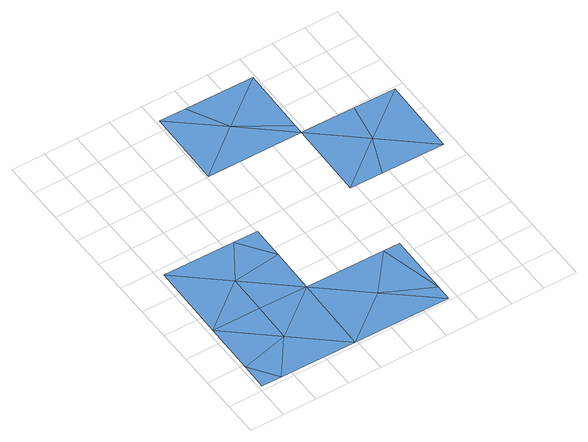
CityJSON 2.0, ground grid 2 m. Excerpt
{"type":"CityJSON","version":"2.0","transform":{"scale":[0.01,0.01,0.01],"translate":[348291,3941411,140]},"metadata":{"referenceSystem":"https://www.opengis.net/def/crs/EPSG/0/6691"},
"CityObjects":{
"waterbody1":{"type":"WaterBody","attributes":{"name":"9","class":"1140","function":"1","WaterBodyRiverFloodingRiskAttribute.description":"5","WaterBodyRiverFloodingRiskAttribute.rankOrg":"1","WaterBodyRiverFloodingRiskAttribute.adminType":"2","WaterBodyRiverFloodingRiskAttribute.scale":"L1"},"geometry":[{"type":"MultiSurface","lod":"1","boundaries":[[[0,1,2]],[[3,0,2]],[[3,2,4]],[[5,1,6]],[[7,2,5]],[[7,4,2]],[[1,5,2]]]}]},
"waterbody2":{"type":"WaterBody","attributes":{"name":"9","class":"1140","function":"1","WaterBodyRiverFloodingRiskAttribute.description":"5","WaterBodyRiverFloodingRiskAttribute.rankOrg":"3","WaterBodyRiverFloodingRiskAttribute.adminType":"2","WaterBodyRiverFloodingRiskAttribute.scale":"L1"},"geometry":[{"type":"MultiSurface","lod":"1","boundaries":[[[8,9,10]],[[8,11,9]],[[4,11,8]],[[8,0,3]],[[8,10,0]],[[3,4,8]],[[9,11,12]]]}]},
"waterbody3":{"type":"WaterBody","attributes":{"name":"9","class":"1140","function":"1","WaterBodyRiverFloodingRiskAttribute.description":"5","WaterBodyRiverFloodingRiskAttribute.rankOrg":"2","WaterBodyRiverFloodingRiskAttribute.adminType":"2","WaterBodyRiverFloodingRiskAttribute.scale":"L1"},"geometry":[{"type":"MultiSurface","lod":"1","boundaries":[[[13,4,7]],[[14,4,13]],[[15,14,13]],[[14,15,16]],[[15,13,17]],[[17,13,7]]]}]},
"waterbody4":{"type":"WaterBody","attributes":{"name":"9","class":"1140","function":"1","WaterBodyRiverFloodingRiskAttribute.description":"5","WaterBodyRiverFloodingRiskAttribute.rankOrg":"2","WaterBodyRiverFloodingRiskAttribute.adminType":"2","WaterBodyRiverFloodingRiskAttribute.scale":"L1"},"geometry":[{"type":"MultiSurface","lod":"1","boundaries":[[[18,19,20]],[[21,19,22]],[[20,19,23]],[[23,19,21]],[[22,19,24]],[[18,24,19]]]}]},
"waterbody5":{"type":"WaterBody","attributes":{"name":"9","class":"1140","function":"1","WaterBodyRiverFloodingRiskAttribute.description":"5","WaterBodyRiverFloodingRiskAttribute.rankOrg":"3","WaterBodyRiverFloodingRiskAttribute.adminType":"2","WaterBodyRiverFloodingRiskAttribute.scale":"L1"},"geometry":[{"type":"MultiSurface","lod":"1","boundaries":[[[25,26,27]],[[28,26,25]],[[25,20,28]],[[29,20,25]],[[29,25,30]],[[25,27,30]]]}]}
},
"vertices":[
[29,492,68],[24,186,68],[308,256,68],[312,487,68],[595,482,68],[138,27,68],[21,29,68],[587,20,68],
[316,718,68],[459,947,68],[37,954,68],[600,751,68],[603,944,68],
[874,246,68],[1063,474,68],[1155,106,68],[1161,472,68],[1154,10,68],
[1178,1458,68],[898,1633,68],[1177,1397,68],[619,1868,68],[775,1866,68],[611,1406,68],[1185,1859,68],
[1456,1161,68],[1362,931,68],[1735,925,68],[1169,935,68],[1495,1391,68],[1743,1387,68]
]}
